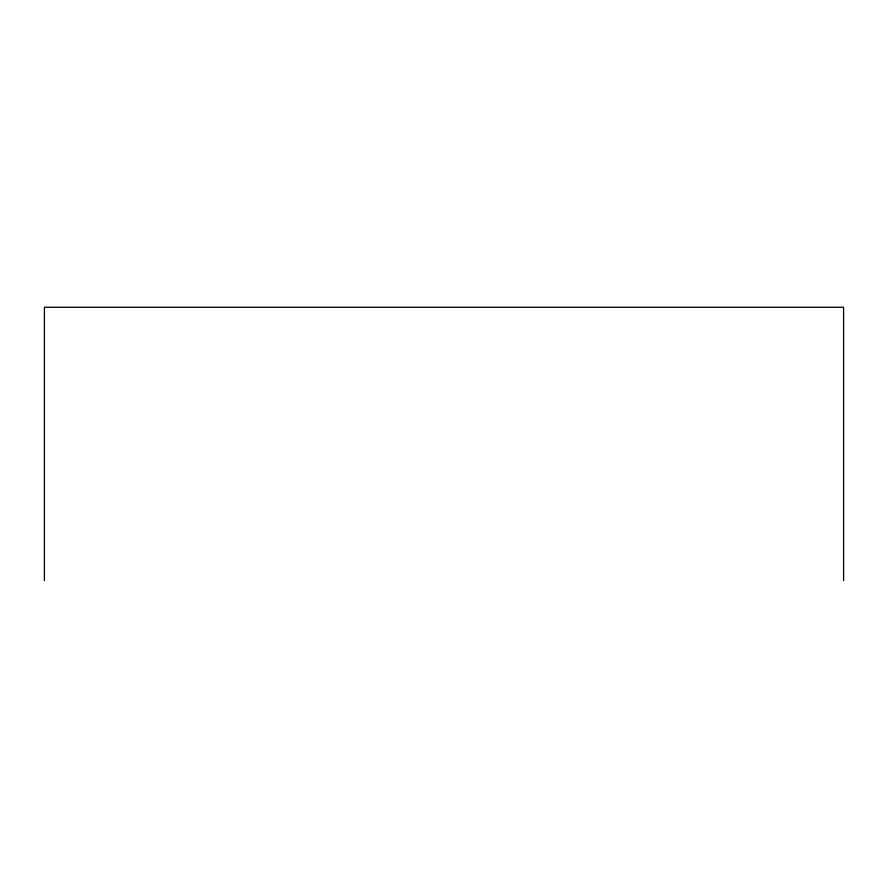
<?xml version="1.0" encoding="UTF-8"?>
<svg xmlns="http://www.w3.org/2000/svg" width="888" height="888" viewBox="0 0 888 888"><rect width="100%" height="100%" fill="white"/><g stroke="black" fill="none" stroke-linecap="round" stroke-linejoin="round"><path stroke-width="1.33" d="M843.6 580.741L843.6 307.259L44.4 307.259L44.4 580.741"/></g></svg>
